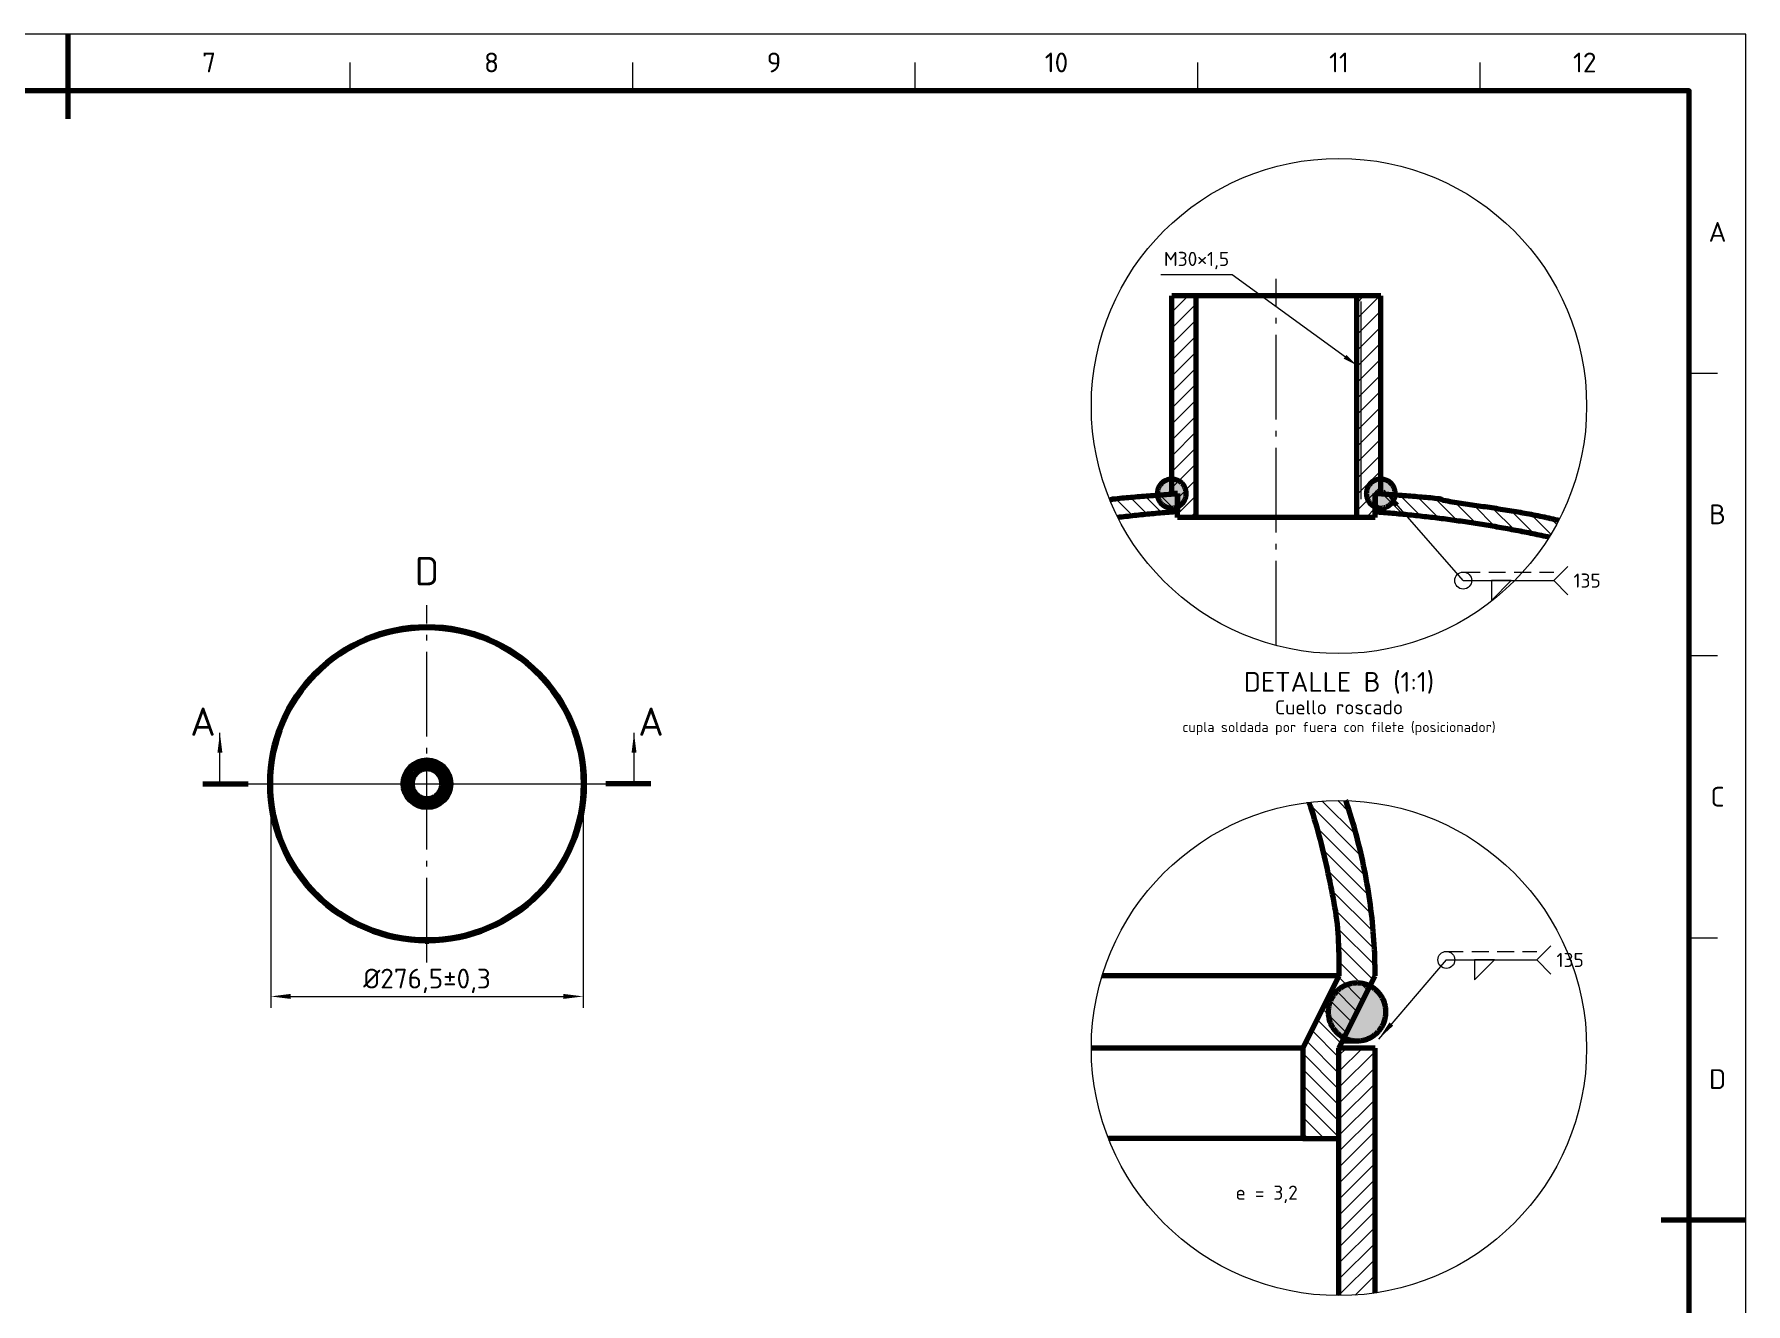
# Model space of a CAD drawing. Header units: millimetres. Extents: x 0 to 1554, y 0 to 420.
# Drawn here: x 291.1 to 594, y 195.2 to 420 of the extents above; entities that cross this region are included whole.
import ezdxf
from ezdxf.enums import TextEntityAlignment as Align

# ---------------------------------------------------------------- set-up
doc = ezdxf.new("R2010")
doc.units = ezdxf.units.MM
doc.linetypes.add('IRAM-F-TRAZO-PUNTO', pattern=[20, 15, -2, 1, -2])
doc.linetypes.add('ISO02-TRAZOS', pattern=[4.5, 3, -1.5])
for name, color, linetype, lineweight in [('01-VISIBLE', 7, 'CONTINUOUS', 70), ('03-EJE', 1, 'IRAM-F-TRAZO-PUNTO', 18), ('04-COTA', 3, 'CONTINUOUS', 18), ('05-RAYADO', 8, 'CONTINUOUS', 18), ('06-TEXTO', 7, 'CONTINUOUS', 25), ('07-RECUADRO', 7, 'CONTINUOUS', 70), ('08-FINA', 5, 'CONTINUOUS', 18), ('12-SOLDADURA', 6, 'CONTINUOUS', 18)]:
    doc.layers.add(name, color=color, linetype=linetype, lineweight=lineweight)
doc.styles.add('ISO3098', font='isocpeur.ttf')
doc.dimstyles.new('FLAMA-IRAM', dxfattribs={"dimtxt": 3.5, "dimasz": 3.5, "dimexe": 2, "dimexo": 1.5, "dimgap": 1, "dimtad": 1, "dimdec": 1, "dimtxsty": 'ISO3098', "dimblk": 'IRAM_FLECHA', "dimblk1": 'IRAM_FLECHA', "dimblk2": 'IRAM_FLECHA', "dimcen": 2.5, "dimclrd": 256, "dimclre": 256, "dimclrt": 256, "dimazin": 3, "dimtfac": 1, "dimtmove": 0, "dimatfit": 3, "dimlwd": 18, "dimlwe": 18})

# ---------------------------------------------------------------- blocks, each defined once
blk = doc.blocks.new('IRAM_FLECHA')
blk.add_solid([(0, 0), (-1, 0.125), (-1, -0.125)])

msp = doc.modelspace()

# ---------------------------------------------------------------- hatches: boundary and pattern name
at = {"layer": '05-RAYADO'}
h = msp.add_hatch(dxfattribs=at)
h.set_pattern_fill('ANSI31', scale=0.62992)
h.paths.add_polyline_path([(493.39, 334.462), (493.39, 338.667), (492.4, 338.667), (492.4, 373.667), (496.712, 373.667), (496.712, 334.462)])
h = msp.add_hatch(dxfattribs=at)
h.set_pattern_fill('ANSI31', scale=0.62992)
h.paths.add_polyline_path([(528.41, 338.667), (528.41, 334.462), (525.088, 334.462), (525.088, 373.667), (529.4, 373.667), (529.4, 338.667)])
h = msp.add_hatch(color=7, dxfattribs=at)
h.dxf.hatch_style = 1
h.paths.add_polyline_path([(489.848, 338.868), (489.872, 339.067), (489.911, 339.264), (489.965, 339.458), (490.035, 339.646), (490.119, 339.829), (490.217, 340.004), (490.329, 340.171), (490.453, 340.329), (490.59, 340.477), (490.737, 340.613), (490.895, 340.738), (491.062, 340.849), (491.238, 340.948), (491.42, 341.032), (491.609, 341.101), (491.802, 341.156), (492, 341.195), (492.199, 341.219), (492.4, 341.227), (492.601, 341.219), (492.8, 341.195), (492.998, 341.156), (493.191, 341.101), (493.38, 341.032), (493.562, 340.948), (493.738, 340.849), (493.905, 340.738), (494.063, 340.613), (494.21, 340.477), (494.347, 340.329), (494.471, 340.171), (494.583, 340.004), (494.681, 339.829), (494.765, 339.646), (494.835, 339.458), (494.889, 339.264), (494.928, 339.067), (494.952, 338.868), (494.96, 338.667), (494.952, 338.466), (494.928, 338.266), (494.889, 338.069), (494.835, 337.876), (494.765, 337.687), (494.681, 337.504), (494.583, 337.329), (494.471, 337.162), (494.347, 337.004), (494.21, 336.856), (494.063, 336.72), (493.905, 336.596), (493.738, 336.484), (493.562, 336.386), (493.38, 336.302), (493.191, 336.232), (492.998, 336.177), (492.8, 336.138), (492.601, 336.115), (492.4, 336.107), (492.199, 336.115), (492, 336.138), (491.802, 336.177), (491.609, 336.232), (491.42, 336.302), (491.238, 336.386), (491.062, 336.484), (490.895, 336.596), (490.737, 336.72), (490.59, 336.856), (490.453, 337.004), (490.329, 337.162), (490.217, 337.329), (490.119, 337.504), (490.035, 337.687), (489.965, 337.876), (489.911, 338.069), (489.872, 338.266), (489.848, 338.466), (489.84, 338.667)])
h = msp.add_hatch(color=7, dxfattribs=at)
h.dxf.hatch_style = 1
h.paths.add_polyline_path([(531.952, 338.466), (531.928, 338.266), (531.889, 338.069), (531.835, 337.876), (531.765, 337.687), (531.681, 337.504), (531.583, 337.329), (531.471, 337.162), (531.347, 337.004), (531.21, 336.856), (531.063, 336.72), (530.905, 336.596), (530.738, 336.484), (530.562, 336.386), (530.38, 336.302), (530.191, 336.232), (529.998, 336.177), (529.8, 336.138), (529.601, 336.115), (529.4, 336.107), (529.199, 336.115), (529, 336.138), (528.802, 336.177), (528.609, 336.232), (528.42, 336.302), (528.238, 336.386), (528.062, 336.484), (527.895, 336.596), (527.737, 336.72), (527.59, 336.856), (527.453, 337.004), (527.329, 337.162), (527.217, 337.329), (527.119, 337.504), (527.035, 337.687), (526.965, 337.876), (526.911, 338.069), (526.872, 338.266), (526.848, 338.466), (526.84, 338.667), (526.848, 338.868), (526.872, 339.067), (526.911, 339.264), (526.965, 339.458), (527.035, 339.646), (527.119, 339.829), (527.217, 340.004), (527.329, 340.171), (527.453, 340.329), (527.59, 340.477), (527.737, 340.613), (527.895, 340.738), (528.062, 340.849), (528.238, 340.948), (528.42, 341.032), (528.609, 341.101), (528.802, 341.156), (529, 341.195), (529.199, 341.219), (529.4, 341.227), (529.601, 341.219), (529.8, 341.195), (529.998, 341.156), (530.191, 341.101), (530.38, 341.032), (530.562, 340.948), (530.738, 340.849), (530.905, 340.738), (531.063, 340.613), (531.21, 340.477), (531.347, 340.329), (531.471, 340.171), (531.583, 340.004), (531.681, 339.829), (531.765, 339.646), (531.835, 339.458), (531.889, 339.264), (531.928, 339.067), (531.952, 338.868), (531.96, 338.667)])
h = msp.add_hatch(dxfattribs=at)
h.set_pattern_fill('ANSI31', scale=0.62992, angle=90)
h.paths.add_polyline_path([(481.648, 337.625), (482.03, 337.714), (482.42, 337.768), (482.811, 337.813), (483.202, 337.853), (483.594, 337.891), (483.986, 337.927), (484.378, 337.962), (484.77, 337.996), (485.162, 338.029), (485.554, 338.062), (485.946, 338.094), (486.338, 338.126), (486.73, 338.157), (487.123, 338.188), (487.515, 338.219), (487.907, 338.25), (488.299, 338.281), (488.692, 338.311), (489.084, 338.341), (489.476, 338.371), (489.869, 338.401), (490.261, 338.431), (490.653, 338.461), (491.046, 338.49), (491.438, 338.52), (491.83, 338.549), (492.223, 338.579), (492.615, 338.608), (493.008, 338.637), (493.4, 338.667), (493.4, 335.462), (493.02, 335.434), (492.64, 335.404), (492.26, 335.374), (491.88, 335.344), (491.501, 335.312), (491.121, 335.28), (490.741, 335.248), (490.361, 335.215), (489.982, 335.181), (489.602, 335.147), (489.223, 335.111), (488.843, 335.076), (488.464, 335.039), (488.085, 335.003), (487.706, 334.965), (487.326, 334.927), (486.947, 334.888), (486.568, 334.848), (486.189, 334.808), (485.81, 334.768), (485.432, 334.726), (485.053, 334.684), (484.674, 334.642), (484.296, 334.598), (483.917, 334.554), (483.539, 334.51), (483.16, 334.465), (482.863, 334.429), (482.847, 334.459), (482.375, 335.426), (481.927, 336.404), (481.503, 337.392), (481.446, 337.537)])
h = msp.add_hatch(dxfattribs=at)
h.set_pattern_fill('ANSI31', scale=0.62992, angle=90)
h.paths.add_polyline_path([(558.926, 331.056), (558.554, 331.136), (558.181, 331.217), (557.808, 331.296), (557.436, 331.375), (557.063, 331.453), (556.689, 331.53), (556.316, 331.607), (555.943, 331.683), (555.569, 331.759), (555.195, 331.833), (554.822, 331.907), (554.448, 331.981), (554.074, 332.053), (553.699, 332.125), (553.325, 332.197), (552.951, 332.267), (552.576, 332.337), (552.201, 332.407), (551.826, 332.475), (551.451, 332.543), (551.076, 332.611), (550.701, 332.677), (550.326, 332.743), (549.95, 332.809), (549.575, 332.873), (549.199, 332.937), (548.823, 333.001), (548.448, 333.063), (548.072, 333.125), (547.695, 333.187), (547.319, 333.248), (546.943, 333.308), (546.566, 333.367), (546.19, 333.426), (545.813, 333.484), (545.437, 333.541), (545.06, 333.598), (544.683, 333.654), (544.306, 333.71), (543.929, 333.765), (543.551, 333.819), (543.174, 333.872), (542.797, 333.925), (542.419, 333.977), (542.042, 334.029), (541.664, 334.08), (541.286, 334.13), (540.909, 334.18), (540.531, 334.229), (540.153, 334.277), (539.775, 334.325), (539.396, 334.372), (539.018, 334.419), (538.64, 334.465), (538.261, 334.51), (537.883, 334.554), (537.504, 334.598), (537.126, 334.642), (536.747, 334.684), (536.368, 334.726), (535.99, 334.768), (535.611, 334.808), (535.232, 334.848), (534.853, 334.888), (534.474, 334.927), (534.094, 334.965), (533.715, 335.003), (533.336, 335.039), (532.957, 335.076), (532.577, 335.111), (532.198, 335.147), (531.818, 335.181), (531.439, 335.215), (531.059, 335.248), (530.679, 335.28), (530.299, 335.312), (529.92, 335.344), (529.54, 335.374), (529.16, 335.404), (528.78, 335.434), (528.4, 335.462), (528.4, 338.667), (528.792, 338.637), (529.185, 338.608), (529.577, 338.579), (529.97, 338.549), (530.362, 338.52), (530.754, 338.49), (531.147, 338.461), (531.539, 338.431), (531.931, 338.401), (532.324, 338.371), (532.716, 338.341), (533.108, 338.311), (533.501, 338.281), (533.893, 338.25), (534.285, 338.219), (534.677, 338.188), (535.07, 338.157), (535.462, 338.126), (535.854, 338.094), (536.246, 338.062), (536.638, 338.029), (537.03, 337.996), (537.422, 337.962), (537.814, 337.927), (538.206, 337.891), (538.598, 337.853), (538.989, 337.813), (539.38, 337.768), (539.77, 337.714), (540.152, 337.625), (540.512, 337.468), (540.895, 337.377), (541.281, 337.303), (541.669, 337.235), (542.057, 337.171), (542.446, 337.109), (542.835, 337.049), (543.223, 336.989), (543.613, 336.93), (544.002, 336.872), (544.391, 336.814), (544.78, 336.756), (545.169, 336.698), (545.559, 336.641), (545.948, 336.584), (546.337, 336.526), (546.726, 336.469), (547.116, 336.411), (547.505, 336.353), (547.894, 336.295), (548.283, 336.237), (548.672, 336.179), (549.061, 336.12), (549.45, 336.06), (549.839, 336.001), (550.228, 335.94), (550.617, 335.88), (551.005, 335.818), (551.394, 335.756), (551.783, 335.694), (552.171, 335.63), (552.559, 335.566), (552.947, 335.5), (553.335, 335.434), (553.722, 335.366), (554.11, 335.298), (554.497, 335.228), (554.884, 335.157), (555.271, 335.085), (555.658, 335.012), (556.044, 334.938), (556.43, 334.862), (556.816, 334.785), (557.202, 334.707), (557.587, 334.628), (557.972, 334.547), (558.357, 334.465), (558.742, 334.382), (559.126, 334.298), (559.51, 334.213), (559.894, 334.126), (560.278, 334.039), (560.661, 333.95), (560.864, 333.902), (560.658, 333.504), (560.139, 332.561), (559.597, 331.632), (559.204, 330.995)])
h = msp.add_hatch(dxfattribs=at)
h.set_pattern_fill('ANSI31', scale=0.62992, angle=90)
h.paths.add_polyline_path([(522, 224.5), (515.6, 224.5), (515.6, 240.5), (522, 253.3), (521.999, 254.062), (521.995, 254.824), (521.988, 255.586), (521.977, 256.349), (521.962, 257.111), (521.942, 257.872), (521.916, 258.634), (521.883, 259.396), (521.842, 260.157), (521.792, 260.917), (521.731, 261.677), (521.657, 262.435), (521.571, 263.193), (521.471, 263.948), (521.357, 264.702), (521.232, 265.454), (521.098, 266.204), (520.957, 266.953), (520.813, 267.701), (520.666, 268.449), (520.517, 269.197), (520.365, 269.944), (520.209, 270.69), (520.051, 271.435), (519.89, 272.18), (519.725, 272.924), (519.557, 273.668), (519.384, 274.41), (519.208, 275.152), (519.028, 275.892), (518.844, 276.632), (518.655, 277.37), (518.46, 278.107), (518.261, 278.843), (518.056, 279.577), (517.845, 280.309), (517.628, 281.04), (517.404, 281.768), (517.173, 282.494), (516.935, 283.219), (516.69, 283.94), (516.667, 284.007), (517.704, 284.122), (518.775, 284.215), (519.849, 284.281), (520.924, 284.32), (522, 284.333), (523.076, 284.32), (523.234, 284.314), (523.267, 284.217), (523.514, 283.47), (523.756, 282.721), (523.992, 281.97), (524.221, 281.218), (524.446, 280.463), (524.664, 279.707), (524.876, 278.95), (525.083, 278.19), (525.283, 277.429), (525.478, 276.667), (525.667, 275.903), (525.849, 275.137), (526.026, 274.37), (526.197, 273.602), (526.361, 272.833), (526.519, 272.062), (526.671, 271.29), (526.817, 270.516), (526.957, 269.742), (527.091, 268.966), (527.218, 268.19), (527.339, 267.412), (527.453, 266.633), (527.561, 265.854), (527.663, 265.074), (527.758, 264.292), (527.846, 263.51), (527.928, 262.728), (528.004, 261.944), (528.073, 261.16), (528.135, 260.376), (528.191, 259.591), (528.24, 258.806), (528.282, 258.02), (528.318, 257.234), (528.348, 256.447), (528.371, 255.661), (528.387, 254.874), (528.397, 254.087), (528.4, 253.3), (522, 240.5)])
h = msp.add_hatch(color=7, dxfattribs=at)
h.dxf.hatch_style = 1
h.paths.add_polyline_path([(530.304, 246.498), (530.257, 246.099), (530.179, 245.705), (530.069, 245.318), (529.93, 244.941), (529.762, 244.576), (529.566, 244.225), (529.342, 243.891), (529.093, 243.575), (528.82, 243.28), (528.525, 243.007), (528.209, 242.758), (527.875, 242.534), (527.524, 242.338), (527.159, 242.17), (526.782, 242.031), (526.395, 241.921), (526.001, 241.843), (525.602, 241.796), (525.2, 241.78), (524.798, 241.796), (524.399, 241.843), (524.005, 241.921), (523.618, 242.031), (523.241, 242.17), (522.876, 242.338), (522.525, 242.534), (522.191, 242.758), (521.875, 243.007), (521.58, 243.28), (521.307, 243.575), (521.058, 243.891), (520.834, 244.225), (520.638, 244.576), (520.47, 244.941), (520.331, 245.318), (520.221, 245.705), (520.143, 246.099), (520.096, 246.498), (520.08, 246.9), (520.096, 247.302), (520.143, 247.701), (520.221, 248.095), (520.331, 248.482), (520.47, 248.859), (520.638, 249.224), (520.834, 249.575), (521.058, 249.909), (521.307, 250.225), (521.58, 250.52), (521.875, 250.793), (522.191, 251.042), (522.525, 251.266), (522.876, 251.462), (523.241, 251.63), (523.618, 251.769), (524.005, 251.879), (524.399, 251.957), (524.798, 252.004), (525.2, 252.02), (525.602, 252.004), (526.001, 251.957), (526.395, 251.879), (526.782, 251.769), (527.159, 251.63), (527.524, 251.462), (527.875, 251.266), (528.209, 251.042), (528.525, 250.793), (528.82, 250.52), (529.093, 250.225), (529.342, 249.909), (529.566, 249.575), (529.762, 249.224), (529.93, 248.859), (530.069, 248.482), (530.179, 248.095), (530.257, 247.701), (530.304, 247.302), (530.32, 246.9)])
h = msp.add_hatch(dxfattribs=at)
h.set_pattern_fill('ANSI31', scale=0.62992)
h.paths.add_polyline_path([(528.4, 240.5), (528.4, 197.137), (527.366, 196.996), (526.296, 196.878), (525.225, 196.785), (524.151, 196.719), (523.076, 196.68), (522, 196.667), (522, 240.5)])
at = {"layer": '08-FINA'}
h = msp.add_hatch(color=7, dxfattribs=at)
h.dxf.hatch_style = 1
h.paths.add_polyline_path([(525.088, 361.417), (523.301, 363.211), (522.831, 362.564)])
h = msp.add_hatch(color=7, dxfattribs=at)
h.dxf.hatch_style = 1
h.paths.add_polyline_path([(530, 339.267), (531.976, 336.345), (532.634, 336.921)])
h = msp.add_hatch(color=7, dxfattribs=at)
h.dxf.hatch_style = 1
h.paths.add_polyline_path([(323.925, 296.293), (323.488, 292.793), (324.363, 292.793)])
h = msp.add_hatch(color=7, dxfattribs=at)
h.dxf.hatch_style = 1
h.paths.add_polyline_path([(397.225, 296.293), (396.787, 292.793), (397.662, 292.793)])
h = msp.add_hatch(color=7, dxfattribs=at)
h.dxf.hatch_style = 1
h.paths.add_polyline_path([(529, 242.1), (531.61, 244.473), (530.946, 245.042)])

# ---------------------------------------------------------------- linework, layer by layer
at = {"layer": '01-VISIBLE'}
for p, q in [((360.275, 259.451), (360.275, 259.453)), ((360.275, 259.451), (360.875, 259.451)), ((360.875, 259.451), (360.875, 259.453))]:
    msp.add_line(p, q, dxfattribs=at)
for points in [[(496.712, 373.667), (492.4, 373.667)], [(492.4, 338.667), (492.4, 373.667)], [(496.712, 334.462), (496.712, 373.667)], [(525.088, 373.667), (524.786, 373.667), (524.484, 373.667), (524.182, 373.667), (523.881, 373.667), (523.579, 373.667), (523.277, 373.667), (522.975, 373.667), (522.673, 373.667), (522.371, 373.667), (522.069, 373.667), (521.767, 373.667), (521.466, 373.667), (521.164, 373.667), (520.862, 373.667), (520.56, 373.667), (520.258, 373.667), (519.956, 373.667), (519.654, 373.667), (519.352, 373.667), (519.051, 373.667), (518.749, 373.667), (518.447, 373.667), (518.145, 373.667), (517.843, 373.667), (517.541, 373.667), (517.239, 373.667), (516.937, 373.667), (516.636, 373.667), (516.334, 373.667), (516.032, 373.667), (515.73, 373.667), (515.428, 373.667), (515.126, 373.667), (514.824, 373.667), (514.522, 373.667), (514.221, 373.667), (513.919, 373.667), (513.617, 373.667), (513.315, 373.667), (513.013, 373.667), (512.711, 373.667), (512.409, 373.667), (512.107, 373.667), (511.806, 373.667), (511.504, 373.667), (511.202, 373.667), (510.9, 373.667), (510.598, 373.667), (510.296, 373.667), (509.994, 373.667), (509.693, 373.667), (509.391, 373.667), (509.089, 373.667), (508.787, 373.667), (508.485, 373.667), (508.183, 373.667), (507.881, 373.667), (507.579, 373.667), (507.278, 373.667), (506.976, 373.667), (506.674, 373.667), (506.372, 373.667), (506.07, 373.667), (505.768, 373.667), (505.466, 373.667), (505.164, 373.667), (504.863, 373.667), (504.561, 373.667), (504.259, 373.667), (503.957, 373.667), (503.655, 373.667), (503.353, 373.667), (503.051, 373.667), (502.749, 373.667), (502.448, 373.667), (502.146, 373.667), (501.844, 373.667), (501.542, 373.667), (501.24, 373.667), (500.938, 373.667), (500.636, 373.667), (500.334, 373.667), (500.033, 373.667), (499.731, 373.667), (499.429, 373.667), (499.127, 373.667), (498.825, 373.667), (498.523, 373.667), (498.221, 373.667), (497.919, 373.667), (497.618, 373.667), (497.316, 373.667), (497.014, 373.667), (496.712, 373.667)], [(529.4, 373.667), (525.088, 373.667)], [(525.088, 373.667), (525.088, 334.462)], [(529.4, 338.667), (529.4, 373.667)], [(492.4, 341.227), (492.299, 341.225), (492.199, 341.219), (492.099, 341.209), (492, 341.195), (491.901, 341.177), (491.802, 341.156), (491.705, 341.131), (491.609, 341.101), (491.514, 341.068), (491.42, 341.032), (491.328, 340.992), (491.238, 340.948), (491.149, 340.9), (491.062, 340.849), (490.978, 340.795), (490.895, 340.738), (490.815, 340.677), (490.737, 340.613), (490.662, 340.547), (490.59, 340.477), (490.52, 340.404), (490.453, 340.329), (490.39, 340.252), (490.329, 340.171), (490.271, 340.089), (490.217, 340.004), (490.166, 339.918), (490.119, 339.829), (490.075, 339.738), (490.035, 339.646), (489.998, 339.553), (489.965, 339.458), (489.936, 339.362), (489.911, 339.264), (489.889, 339.166), (489.872, 339.067), (489.858, 338.968), (489.848, 338.868), (489.842, 338.767), (489.84, 338.667)], [(492.4, 336.107), (492.501, 336.109), (492.601, 336.115), (492.701, 336.124), (492.8, 336.138), (492.899, 336.156), (492.998, 336.177), (493.095, 336.203), (493.191, 336.232), (493.286, 336.265), (493.38, 336.302), (493.472, 336.342), (493.562, 336.386), (493.651, 336.433), (493.738, 336.484), (493.822, 336.538), (493.905, 336.596), (493.985, 336.656), (494.063, 336.72), (494.138, 336.787), (494.21, 336.856), (494.28, 336.929), (494.347, 337.004), (494.41, 337.082), (494.471, 337.162), (494.529, 337.244), (494.583, 337.329), (494.634, 337.416), (494.681, 337.504), (494.725, 337.595), (494.765, 337.687), (494.802, 337.781), (494.835, 337.876), (494.864, 337.972), (494.889, 338.069), (494.911, 338.167), (494.928, 338.266), (494.942, 338.366), (494.952, 338.466), (494.958, 338.566), (494.96, 338.667), (494.958, 338.767), (494.952, 338.868), (494.942, 338.968), (494.928, 339.067), (494.911, 339.166), (494.889, 339.264), (494.864, 339.362), (494.835, 339.458), (494.802, 339.553), (494.765, 339.646), (494.725, 339.738), (494.681, 339.829), (494.634, 339.918), (494.583, 340.004), (494.529, 340.089), (494.471, 340.171), (494.41, 340.252), (494.347, 340.329), (494.28, 340.404), (494.21, 340.477), (494.138, 340.547), (494.063, 340.613), (493.985, 340.677), (493.905, 340.738), (493.822, 340.795), (493.738, 340.849), (493.651, 340.9), (493.562, 340.948), (493.472, 340.992), (493.38, 341.032), (493.286, 341.068), (493.191, 341.101), (493.095, 341.131), (492.998, 341.156), (492.899, 341.177), (492.8, 341.195), (492.701, 341.209), (492.601, 341.219), (492.501, 341.225), (492.4, 341.227)], [(529.4, 341.227), (529.299, 341.225), (529.199, 341.219), (529.099, 341.209), (529, 341.195), (528.901, 341.177), (528.802, 341.156), (528.705, 341.131), (528.609, 341.101), (528.514, 341.068), (528.42, 341.032), (528.328, 340.992), (528.238, 340.948), (528.149, 340.9), (528.062, 340.849), (527.978, 340.795), (527.895, 340.738), (527.815, 340.677), (527.737, 340.613), (527.662, 340.547), (527.59, 340.477), (527.52, 340.404), (527.453, 340.329), (527.39, 340.252), (527.329, 340.171), (527.271, 340.089), (527.217, 340.004), (527.166, 339.918), (527.119, 339.829), (527.075, 339.738), (527.035, 339.646), (526.998, 339.553), (526.965, 339.458), (526.936, 339.362), (526.911, 339.264), (526.889, 339.166), (526.872, 339.067), (526.858, 338.968), (526.848, 338.868), (526.842, 338.767), (526.84, 338.667), (526.842, 338.566), (526.848, 338.466), (526.858, 338.366), (526.872, 338.266), (526.889, 338.167), (526.911, 338.069), (526.936, 337.972), (526.965, 337.876), (526.998, 337.781), (527.035, 337.687), (527.075, 337.595), (527.119, 337.504), (527.166, 337.416), (527.217, 337.329), (527.271, 337.244), (527.329, 337.162), (527.39, 337.082), (527.453, 337.004), (527.52, 336.929), (527.59, 336.856), (527.662, 336.787), (527.737, 336.72), (527.815, 336.656), (527.895, 336.596), (527.978, 336.538), (528.062, 336.484), (528.149, 336.433), (528.238, 336.386), (528.328, 336.342), (528.42, 336.302), (528.514, 336.265), (528.609, 336.232), (528.705, 336.203), (528.802, 336.177), (528.901, 336.156), (529, 336.138), (529.099, 336.124), (529.199, 336.115), (529.299, 336.109), (529.4, 336.107)], [(531.96, 338.667), (531.958, 338.767), (531.952, 338.868), (531.942, 338.968), (531.928, 339.067), (531.911, 339.166), (531.889, 339.264), (531.864, 339.362), (531.835, 339.458), (531.802, 339.553), (531.765, 339.646), (531.725, 339.738), (531.681, 339.829), (531.634, 339.918), (531.583, 340.004), (531.529, 340.089), (531.471, 340.171), (531.41, 340.252), (531.347, 340.329), (531.28, 340.404), (531.21, 340.477), (531.138, 340.547), (531.063, 340.613), (530.985, 340.677), (530.905, 340.738), (530.822, 340.795), (530.738, 340.849), (530.651, 340.9), (530.562, 340.948), (530.472, 340.992), (530.38, 341.032), (530.286, 341.068), (530.191, 341.101), (530.095, 341.131), (529.998, 341.156), (529.899, 341.177), (529.8, 341.195), (529.701, 341.209), (529.601, 341.219), (529.501, 341.225), (529.4, 341.227)], [(481.446, 337.537), (481.648, 337.625), (482.03, 337.714), (482.42, 337.768), (482.811, 337.813), (483.202, 337.853), (483.594, 337.891), (483.986, 337.927), (484.378, 337.962), (484.77, 337.996), (485.162, 338.029), (485.554, 338.062), (485.946, 338.094), (486.338, 338.126), (486.73, 338.157), (487.123, 338.188), (487.515, 338.219), (487.907, 338.25), (488.299, 338.281), (488.692, 338.311), (489.084, 338.341), (489.476, 338.371), (489.869, 338.401), (490.261, 338.431), (490.653, 338.461), (491.046, 338.49), (491.438, 338.52), (491.83, 338.549), (492.223, 338.579), (492.615, 338.608), (493.008, 338.637), (493.4, 338.667)], [(489.84, 338.667), (489.842, 338.566), (489.848, 338.466), (489.858, 338.366), (489.872, 338.266), (489.889, 338.167), (489.911, 338.069), (489.936, 337.972), (489.965, 337.876), (489.998, 337.781), (490.035, 337.687), (490.075, 337.595), (490.119, 337.504), (490.166, 337.416), (490.217, 337.329), (490.271, 337.244), (490.329, 337.162), (490.39, 337.082), (490.453, 337.004), (490.52, 336.929), (490.59, 336.856), (490.662, 336.787), (490.737, 336.72), (490.815, 336.656), (490.895, 336.596), (490.978, 336.538), (491.062, 336.484), (491.149, 336.433), (491.238, 336.386), (491.328, 336.342), (491.42, 336.302), (491.514, 336.265), (491.609, 336.232), (491.705, 336.203), (491.802, 336.177), (491.901, 336.156), (492, 336.138), (492.099, 336.124), (492.199, 336.115), (492.299, 336.109), (492.4, 336.107)], [(493.39, 338.667), (492.4, 338.667)], [(493.39, 334.462), (493.39, 338.667)], [(493.4, 338.667), (493.4, 335.462)], [(560.864, 333.902), (560.661, 333.95), (560.278, 334.039), (559.894, 334.126), (559.51, 334.213), (559.126, 334.298), (558.742, 334.382), (558.357, 334.465), (557.972, 334.547), (557.587, 334.628), (557.202, 334.707), (556.816, 334.785), (556.43, 334.862), (556.044, 334.938), (555.658, 335.012), (555.271, 335.085), (554.884, 335.157), (554.497, 335.228), (554.11, 335.298), (553.722, 335.366), (553.335, 335.434), (552.947, 335.5), (552.559, 335.566), (552.171, 335.63), (551.783, 335.694), (551.394, 335.756), (551.005, 335.818), (550.617, 335.88), (550.228, 335.94), (549.839, 336.001), (549.45, 336.06), (549.061, 336.12), (548.672, 336.179), (548.283, 336.237), (547.894, 336.295), (547.505, 336.353), (547.116, 336.411), (546.726, 336.469), (546.337, 336.526), (545.948, 336.584), (545.559, 336.641), (545.169, 336.698), (544.78, 336.756), (544.391, 336.814), (544.002, 336.872), (543.613, 336.93), (543.223, 336.989), (542.835, 337.049), (542.446, 337.109), (542.057, 337.171), (541.669, 337.235), (541.281, 337.303), (540.895, 337.377), (540.512, 337.468), (540.152, 337.625), (539.77, 337.714), (539.38, 337.768), (538.989, 337.813), (538.598, 337.853), (538.206, 337.891), (537.814, 337.927), (537.422, 337.962), (537.03, 337.996), (536.638, 338.029), (536.246, 338.062), (535.854, 338.094), (535.462, 338.126), (535.07, 338.157), (534.677, 338.188), (534.285, 338.219), (533.893, 338.25), (533.501, 338.281), (533.108, 338.311), (532.716, 338.341), (532.324, 338.371), (531.931, 338.401), (531.539, 338.431), (531.147, 338.461), (530.754, 338.49), (530.362, 338.52), (529.97, 338.549), (529.577, 338.579), (529.185, 338.608), (528.792, 338.637), (528.4, 338.667)], [(528.4, 338.667), (528.4, 335.462)], [(528.41, 334.462), (528.41, 338.667)], [(529.4, 338.667), (528.41, 338.667)], [(529.4, 336.107), (529.501, 336.109), (529.601, 336.115), (529.701, 336.124), (529.8, 336.138), (529.899, 336.156), (529.998, 336.177), (530.095, 336.203), (530.191, 336.232), (530.286, 336.265), (530.38, 336.302), (530.472, 336.342), (530.562, 336.386), (530.651, 336.433), (530.738, 336.484), (530.822, 336.538), (530.905, 336.596), (530.985, 336.656), (531.063, 336.72), (531.138, 336.787), (531.21, 336.856), (531.28, 336.929), (531.347, 337.004), (531.41, 337.082), (531.471, 337.162), (531.529, 337.244), (531.583, 337.329), (531.634, 337.416), (531.681, 337.504), (531.725, 337.595), (531.765, 337.687), (531.802, 337.781), (531.835, 337.876), (531.864, 337.972), (531.889, 338.069), (531.911, 338.167), (531.928, 338.266), (531.942, 338.366), (531.952, 338.466), (531.958, 338.566), (531.96, 338.667)], [(493.4, 335.462), (493.02, 335.434), (492.64, 335.404), (492.26, 335.374), (491.88, 335.344), (491.501, 335.312), (491.121, 335.28), (490.741, 335.248), (490.361, 335.215), (489.982, 335.181), (489.602, 335.147), (489.223, 335.111), (488.843, 335.076), (488.464, 335.039), (488.085, 335.003), (487.706, 334.965), (487.326, 334.927), (486.947, 334.888), (486.568, 334.848), (486.189, 334.808), (485.81, 334.768), (485.432, 334.726), (485.053, 334.684), (484.674, 334.642), (484.296, 334.598), (483.917, 334.554), (483.539, 334.51), (483.16, 334.465), (482.863, 334.429)], [(496.712, 334.462), (493.39, 334.462)], [(525.088, 334.462), (524.786, 334.462), (524.484, 334.462), (524.182, 334.462), (523.881, 334.462), (523.579, 334.462), (523.277, 334.462), (522.975, 334.462), (522.673, 334.462), (522.371, 334.462), (522.069, 334.462), (521.767, 334.462), (521.466, 334.462), (521.164, 334.462), (520.862, 334.462), (520.56, 334.462), (520.258, 334.462), (519.956, 334.462), (519.654, 334.462), (519.352, 334.462), (519.051, 334.462), (518.749, 334.462), (518.447, 334.462), (518.145, 334.462), (517.843, 334.462), (517.541, 334.462), (517.239, 334.462), (516.937, 334.462), (516.636, 334.462), (516.334, 334.462), (516.032, 334.462), (515.73, 334.462), (515.428, 334.462), (515.126, 334.462), (514.824, 334.462), (514.522, 334.462), (514.221, 334.462), (513.919, 334.462), (513.617, 334.462), (513.315, 334.462), (513.013, 334.462), (512.711, 334.462), (512.409, 334.462), (512.107, 334.462), (511.806, 334.462), (511.504, 334.462), (511.202, 334.462), (510.9, 334.462), (510.598, 334.462), (510.296, 334.462), (509.994, 334.462), (509.693, 334.462), (509.391, 334.462), (509.089, 334.462), (508.787, 334.462), (508.485, 334.462), (508.183, 334.462), (507.881, 334.462), (507.579, 334.462), (507.278, 334.462), (506.976, 334.462), (506.674, 334.462), (506.372, 334.462), (506.07, 334.462), (505.768, 334.462), (505.466, 334.462), (505.164, 334.462), (504.863, 334.462), (504.561, 334.462), (504.259, 334.462), (503.957, 334.462), (503.655, 334.462), (503.353, 334.462), (503.051, 334.462), (502.749, 334.462), (502.448, 334.462), (502.146, 334.462), (501.844, 334.462), (501.542, 334.462), (501.24, 334.462), (500.938, 334.462), (500.636, 334.462), (500.334, 334.462), (500.033, 334.462), (499.731, 334.462), (499.429, 334.462), (499.127, 334.462), (498.825, 334.462), (498.523, 334.462), (498.221, 334.462), (497.919, 334.462), (497.618, 334.462), (497.316, 334.462), (497.014, 334.462), (496.712, 334.462)], [(528.41, 334.462), (525.088, 334.462)], [(528.4, 335.462), (528.78, 335.434), (529.16, 335.404), (529.54, 335.374), (529.92, 335.344), (530.299, 335.312), (530.679, 335.28), (531.059, 335.248), (531.439, 335.215), (531.818, 335.181), (532.198, 335.147), (532.577, 335.111), (532.957, 335.076), (533.336, 335.039), (533.715, 335.003), (534.094, 334.965), (534.474, 334.927), (534.853, 334.888), (535.232, 334.848), (535.611, 334.808), (535.99, 334.768), (536.368, 334.726), (536.747, 334.684), (537.126, 334.642), (537.504, 334.598), (537.883, 334.554), (538.261, 334.51), (538.64, 334.465), (539.018, 334.419), (539.396, 334.372), (539.775, 334.325), (540.153, 334.277), (540.531, 334.229), (540.909, 334.18), (541.286, 334.13), (541.664, 334.08), (542.042, 334.029), (542.419, 333.977), (542.797, 333.925), (543.174, 333.872), (543.551, 333.819), (543.929, 333.765), (544.306, 333.71), (544.683, 333.654), (545.06, 333.598), (545.437, 333.541), (545.813, 333.484), (546.19, 333.426), (546.566, 333.367), (546.943, 333.308), (547.319, 333.248), (547.695, 333.187), (548.072, 333.125), (548.448, 333.063), (548.823, 333.001), (549.199, 332.937), (549.575, 332.873), (549.95, 332.809), (550.326, 332.743), (550.701, 332.677), (551.076, 332.611), (551.451, 332.543), (551.826, 332.475), (552.201, 332.407), (552.576, 332.337), (552.951, 332.267), (553.325, 332.197), (553.699, 332.125), (554.074, 332.053), (554.448, 331.981), (554.822, 331.907), (555.195, 331.833), (555.569, 331.759), (555.943, 331.683), (556.316, 331.607), (556.689, 331.53), (557.063, 331.453), (557.436, 331.375), (557.808, 331.296), (558.181, 331.217), (558.554, 331.136), (558.926, 331.056), (559.204, 330.995)], [(363.255, 287.293), (363.254, 287.374), (363.25, 287.454), (363.245, 287.534), (363.236, 287.613), (363.225, 287.693), (363.212, 287.772), (363.197, 287.851), (363.179, 287.929), (363.159, 288.006), (363.136, 288.083), (363.111, 288.16), (363.084, 288.235), (363.055, 288.31), (363.024, 288.384), (362.99, 288.456), (362.954, 288.528), (362.916, 288.599), (362.876, 288.668), (362.834, 288.736), (362.79, 288.803), (362.743, 288.869), (362.695, 288.933), (362.645, 288.996), (362.593, 289.057), (362.54, 289.116), (362.484, 289.174), (362.427, 289.231), (362.368, 289.285), (362.308, 289.338), (362.246, 289.389), (362.183, 289.438), (362.118, 289.485), (362.052, 289.53), (361.984, 289.573), (361.915, 289.615), (361.845, 289.654), (361.774, 289.691), (361.702, 289.725), (361.628, 289.758), (361.554, 289.788), (361.479, 289.817), (361.403, 289.842), (361.327, 289.866), (361.249, 289.887), (361.171, 289.906), (361.093, 289.923), (361.014, 289.937), (360.935, 289.949), (360.855, 289.959), (360.775, 289.966), (360.695, 289.971), (360.615, 289.973), (360.535, 289.973), (360.455, 289.971), (360.375, 289.966), (360.295, 289.959), (360.215, 289.949), (360.136, 289.937), (360.057, 289.923), (359.979, 289.906), (359.901, 289.887), (359.823, 289.866), (359.747, 289.842), (359.671, 289.817), (359.596, 289.788), (359.522, 289.758), (359.448, 289.725), (359.376, 289.691), (359.305, 289.654), (359.235, 289.615), (359.166, 289.573), (359.098, 289.53), (359.032, 289.485), (358.967, 289.438), (358.904, 289.389), (358.842, 289.338), (358.782, 289.285), (358.723, 289.231), (358.666, 289.174), (358.61, 289.116), (358.557, 289.057), (358.505, 288.996), (358.455, 288.933), (358.407, 288.869), (358.36, 288.803), (358.316, 288.736), (358.274, 288.668), (358.234, 288.599), (358.196, 288.528), (358.16, 288.456), (358.126, 288.384), (358.095, 288.31), (358.066, 288.235), (358.039, 288.16), (358.014, 288.083), (357.991, 288.006), (357.971, 287.929), (357.953, 287.851), (357.938, 287.772), (357.925, 287.693), (357.914, 287.613), (357.906, 287.534), (357.9, 287.454), (357.896, 287.374), (357.895, 287.293), (357.896, 287.213), (357.9, 287.133), (357.906, 287.053), (357.914, 286.973), (357.925, 286.894), (357.938, 286.815), (357.953, 286.736), (357.971, 286.658), (357.991, 286.58), (358.014, 286.503), (358.039, 286.427), (358.066, 286.352), (358.095, 286.277), (358.126, 286.203), (358.16, 286.13), (358.196, 286.059), (358.234, 285.988), (358.274, 285.919), (358.316, 285.85), (358.36, 285.783), (358.407, 285.718), (358.455, 285.654), (358.505, 285.591), (358.557, 285.53), (358.61, 285.47), (358.666, 285.412), (358.723, 285.356), (358.782, 285.302), (358.842, 285.249), (358.904, 285.198), (358.967, 285.149), (359.032, 285.102), (359.098, 285.056), (359.166, 285.013), (359.235, 284.972), (359.305, 284.933), (359.376, 284.896), (359.448, 284.861), (359.522, 284.829), (359.596, 284.798), (359.671, 284.77), (359.747, 284.744), (359.823, 284.721), (359.901, 284.699), (359.979, 284.68), (360.057, 284.664), (360.136, 284.649), (360.215, 284.637), (360.295, 284.628), (360.375, 284.621), (360.455, 284.616), (360.535, 284.613), (360.615, 284.613), (360.695, 284.616), (360.775, 284.621), (360.855, 284.628), (360.935, 284.637), (361.014, 284.649), (361.093, 284.664), (361.171, 284.68), (361.249, 284.699), (361.327, 284.721), (361.403, 284.744), (361.479, 284.77), (361.554, 284.798), (361.628, 284.829), (361.702, 284.861), (361.774, 284.896), (361.845, 284.933), (361.915, 284.972), (361.984, 285.013), (362.052, 285.056), (362.118, 285.102), (362.183, 285.149), (362.246, 285.198), (362.308, 285.249), (362.368, 285.302), (362.427, 285.356), (362.484, 285.412), (362.54, 285.47), (362.593, 285.53), (362.645, 285.591), (362.695, 285.654), (362.743, 285.718), (362.79, 285.783), (362.834, 285.85), (362.876, 285.919), (362.916, 285.988), (362.954, 286.059), (362.99, 286.13), (363.024, 286.203), (363.055, 286.277), (363.084, 286.352), (363.111, 286.427), (363.136, 286.503), (363.159, 286.58), (363.179, 286.658), (363.197, 286.736), (363.212, 286.815), (363.225, 286.894), (363.236, 286.973), (363.245, 287.053), (363.25, 287.133), (363.254, 287.213), (363.255, 287.293)], [(363.204, 287.293), (363.203, 287.374), (363.199, 287.454), (363.193, 287.534), (363.184, 287.613), (363.173, 287.693), (363.16, 287.772), (363.144, 287.85), (363.126, 287.928), (363.105, 288.006), (363.082, 288.083), (363.057, 288.159), (363.03, 288.234), (363, 288.309), (362.968, 288.382), (362.933, 288.455), (362.897, 288.526), (362.858, 288.596), (362.817, 288.665), (362.775, 288.733), (362.73, 288.799), (362.683, 288.864), (362.634, 288.928), (362.583, 288.99), (362.53, 289.05), (362.476, 289.109), (362.42, 289.166), (362.362, 289.222), (362.302, 289.275), (362.241, 289.327), (362.178, 289.377), (362.114, 289.425), (362.048, 289.471), (361.981, 289.515), (361.912, 289.556), (361.843, 289.596), (361.772, 289.634), (361.7, 289.669), (361.627, 289.702), (361.553, 289.733), (361.478, 289.762), (361.403, 289.788), (361.326, 289.813), (361.249, 289.834), (361.171, 289.854), (361.093, 289.871), (361.014, 289.885), (360.935, 289.897), (360.855, 289.907), (360.775, 289.914), (360.695, 289.919), (360.615, 289.922), (360.535, 289.922), (360.455, 289.919), (360.375, 289.914), (360.295, 289.907), (360.215, 289.897), (360.136, 289.885), (360.057, 289.871), (359.979, 289.854), (359.901, 289.834), (359.824, 289.813), (359.747, 289.788), (359.672, 289.762), (359.597, 289.733), (359.523, 289.702), (359.45, 289.669), (359.378, 289.634), (359.307, 289.596), (359.238, 289.556), (359.169, 289.515), (359.102, 289.471), (359.036, 289.425), (358.972, 289.377), (358.909, 289.327), (358.848, 289.275), (358.788, 289.222), (358.73, 289.166), (358.674, 289.109), (358.62, 289.05), (358.567, 288.99), (358.516, 288.928), (358.467, 288.864), (358.42, 288.799), (358.375, 288.733), (358.333, 288.665), (358.292, 288.596), (358.253, 288.526), (358.217, 288.455), (358.182, 288.382), (358.15, 288.309), (358.12, 288.234), (358.093, 288.159), (358.068, 288.083), (358.045, 288.006), (358.024, 287.928), (358.006, 287.85), (357.99, 287.772), (357.977, 287.693), (357.966, 287.613), (357.957, 287.534), (357.951, 287.454), (357.947, 287.374), (357.946, 287.293), (357.947, 287.213), (357.951, 287.133), (357.957, 287.053), (357.966, 286.973), (357.977, 286.894), (357.99, 286.815), (358.006, 286.736), (358.024, 286.658), (358.045, 286.581), (358.068, 286.504), (358.093, 286.428), (358.12, 286.353), (358.15, 286.278), (358.182, 286.205), (358.217, 286.132), (358.253, 286.061), (358.292, 285.991), (358.333, 285.922), (358.375, 285.854), (358.42, 285.787), (358.467, 285.722), (358.516, 285.659), (358.567, 285.597), (358.62, 285.536), (358.674, 285.478), (358.73, 285.42), (358.788, 285.365), (358.848, 285.311), (358.909, 285.26), (358.972, 285.21), (359.036, 285.162), (359.102, 285.116), (359.169, 285.072), (359.238, 285.03), (359.307, 284.991), (359.378, 284.953), (359.45, 284.918), (359.523, 284.884), (359.597, 284.853), (359.672, 284.825), (359.747, 284.798), (359.824, 284.774), (359.901, 284.752), (359.979, 284.733), (360.057, 284.716), (360.136, 284.701), (360.215, 284.689), (360.295, 284.68), (360.375, 284.672), (360.455, 284.667), (360.535, 284.665), (360.615, 284.665), (360.695, 284.667), (360.775, 284.672), (360.855, 284.68), (360.935, 284.689), (361.014, 284.701), (361.093, 284.716), (361.171, 284.733), (361.249, 284.752), (361.326, 284.774), (361.403, 284.798), (361.478, 284.825), (361.553, 284.853), (361.627, 284.884), (361.7, 284.918), (361.772, 284.953), (361.843, 284.991), (361.912, 285.03), (361.981, 285.072), (362.048, 285.116), (362.114, 285.162), (362.178, 285.21), (362.241, 285.26), (362.302, 285.311), (362.362, 285.365), (362.42, 285.42), (362.476, 285.478), (362.53, 285.536), (362.583, 285.597), (362.634, 285.659), (362.683, 285.722), (362.73, 285.787), (362.775, 285.854), (362.817, 285.922), (362.858, 285.991), (362.897, 286.061), (362.933, 286.132), (362.968, 286.205), (363, 286.278), (363.03, 286.353), (363.057, 286.428), (363.082, 286.504), (363.105, 286.581), (363.126, 286.658), (363.144, 286.736), (363.16, 286.815), (363.173, 286.894), (363.184, 286.973), (363.193, 287.053), (363.199, 287.133), (363.203, 287.213), (363.204, 287.293)], [(516.667, 284.007), (516.69, 283.94), (516.935, 283.219), (517.173, 282.494), (517.404, 281.768), (517.628, 281.04), (517.845, 280.309), (518.056, 279.577), (518.261, 278.843), (518.46, 278.107), (518.655, 277.37), (518.844, 276.632), (519.028, 275.892), (519.208, 275.152), (519.384, 274.41), (519.557, 273.668), (519.725, 272.924), (519.89, 272.18), (520.051, 271.435), (520.209, 270.69), (520.365, 269.944), (520.517, 269.197), (520.666, 268.449), (520.813, 267.701), (520.957, 266.953), (521.098, 266.204), (521.232, 265.454), (521.357, 264.702), (521.471, 263.948), (521.571, 263.193), (521.657, 262.435), (521.731, 261.677), (521.792, 260.917), (521.842, 260.157), (521.883, 259.396), (521.916, 258.634), (521.942, 257.872), (521.962, 257.111), (521.977, 256.349), (521.988, 255.586), (521.995, 254.824), (521.999, 254.062), (522, 253.3)], [(528.4, 253.3), (528.397, 254.087), (528.387, 254.874), (528.371, 255.661), (528.348, 256.447), (528.318, 257.234), (528.282, 258.02), (528.24, 258.806), (528.191, 259.591), (528.135, 260.376), (528.073, 261.16), (528.004, 261.944), (527.928, 262.728), (527.846, 263.51), (527.758, 264.292), (527.663, 265.074), (527.561, 265.854), (527.453, 266.633), (527.339, 267.412), (527.218, 268.19), (527.091, 268.966), (526.957, 269.742), (526.817, 270.516), (526.671, 271.29), (526.519, 272.062), (526.361, 272.833), (526.197, 273.602), (526.026, 274.37), (525.849, 275.137), (525.667, 275.903), (525.478, 276.667), (525.283, 277.429), (525.083, 278.19), (524.876, 278.95), (524.664, 279.707), (524.446, 280.463), (524.221, 281.218), (523.992, 281.97), (523.756, 282.721), (523.514, 283.47), (523.267, 284.217), (523.234, 284.314)], [(522, 253.3), (520.649, 253.3), (519.299, 253.3), (517.948, 253.3), (516.598, 253.3), (515.247, 253.3), (513.897, 253.3), (512.546, 253.3), (511.196, 253.3), (509.846, 253.3), (508.495, 253.3), (507.144, 253.3), (505.794, 253.3), (504.443, 253.3), (503.093, 253.3), (501.743, 253.3), (500.392, 253.3), (499.041, 253.3), (497.691, 253.3), (496.341, 253.3), (494.99, 253.3), (493.639, 253.3), (492.289, 253.3), (490.938, 253.3), (489.588, 253.3), (488.238, 253.3), (486.887, 253.3), (485.537, 253.3), (484.186, 253.3), (482.836, 253.3), (481.485, 253.3), (480.135, 253.3), (480.078, 253.3)], [(522, 253.3), (515.6, 240.5)], [(525.2, 252.02), (524.999, 252.016), (524.798, 252.004), (524.598, 251.985), (524.399, 251.957), (524.201, 251.922), (524.005, 251.879), (523.81, 251.828), (523.618, 251.769), (523.428, 251.704), (523.241, 251.63), (523.056, 251.55), (522.876, 251.462), (522.698, 251.367), (522.525, 251.266), (522.355, 251.157), (522.191, 251.042), (522.03, 250.921), (521.875, 250.793), (521.725, 250.66), (521.58, 250.52), (521.44, 250.375), (521.307, 250.225), (521.179, 250.07), (521.058, 249.909), (520.943, 249.745), (520.834, 249.575), (520.733, 249.402), (520.638, 249.224), (520.55, 249.044), (520.47, 248.859), (520.396, 248.672), (520.331, 248.482), (520.272, 248.29), (520.221, 248.095), (520.178, 247.899), (520.143, 247.701), (520.115, 247.502), (520.096, 247.302), (520.084, 247.101), (520.08, 246.9), (520.084, 246.699), (520.096, 246.498), (520.115, 246.298), (520.143, 246.099), (520.178, 245.901), (520.221, 245.705), (520.272, 245.51), (520.331, 245.318), (520.396, 245.128), (520.47, 244.941), (520.55, 244.756), (520.638, 244.576), (520.733, 244.398), (520.834, 244.225), (520.943, 244.055), (521.058, 243.891), (521.179, 243.73), (521.307, 243.575), (521.44, 243.425), (521.58, 243.28), (521.725, 243.14), (521.875, 243.007), (522.03, 242.879), (522.191, 242.758), (522.355, 242.643), (522.525, 242.534), (522.698, 242.433), (522.876, 242.338), (523.056, 242.25), (523.241, 242.17), (523.428, 242.096), (523.618, 242.031), (523.81, 241.972), (524.005, 241.921), (524.201, 241.878), (524.399, 241.843), (524.598, 241.815), (524.798, 241.796), (524.999, 241.784), (525.2, 241.78)], [(522, 240.5), (528.4, 253.3)], [(530.32, 246.9), (530.316, 247.101), (530.304, 247.302), (530.285, 247.502), (530.257, 247.701), (530.222, 247.899), (530.179, 248.095), (530.128, 248.29), (530.069, 248.482), (530.004, 248.672), (529.93, 248.859), (529.85, 249.044), (529.762, 249.224), (529.667, 249.402), (529.566, 249.575), (529.457, 249.745), (529.342, 249.909), (529.221, 250.07), (529.093, 250.225), (528.96, 250.375), (528.82, 250.52), (528.675, 250.66), (528.525, 250.793), (528.37, 250.921), (528.209, 251.042), (528.045, 251.157), (527.875, 251.266), (527.702, 251.367), (527.524, 251.462), (527.344, 251.55), (527.159, 251.63), (526.972, 251.704), (526.782, 251.769), (526.59, 251.828), (526.395, 251.879), (526.199, 251.922), (526.001, 251.957), (525.802, 251.985), (525.602, 252.004), (525.401, 252.016), (525.2, 252.02)], [(525.2, 241.78), (525.401, 241.784), (525.602, 241.796), (525.802, 241.815), (526.001, 241.843), (526.199, 241.878), (526.395, 241.921), (526.59, 241.972), (526.782, 242.031), (526.972, 242.096), (527.159, 242.17), (527.344, 242.25), (527.524, 242.338), (527.702, 242.433), (527.875, 242.534), (528.045, 242.643), (528.209, 242.758), (528.37, 242.879), (528.525, 243.007), (528.675, 243.14), (528.82, 243.28), (528.96, 243.425), (529.093, 243.575), (529.221, 243.73), (529.342, 243.891), (529.457, 244.055), (529.566, 244.225), (529.667, 244.398), (529.762, 244.576), (529.85, 244.756), (529.93, 244.941), (530.004, 245.128), (530.069, 245.318), (530.128, 245.51), (530.179, 245.705), (530.222, 245.901), (530.257, 246.099), (530.285, 246.298), (530.304, 246.498), (530.316, 246.699), (530.32, 246.9)], [(515.6, 240.5), (514.282, 240.5), (512.963, 240.5), (511.645, 240.5), (510.326, 240.5), (509.008, 240.5), (507.689, 240.5), (506.37, 240.5), (505.052, 240.5), (503.734, 240.5), (502.415, 240.5), (501.096, 240.5), (499.778, 240.5), (498.46, 240.5), (497.141, 240.5), (495.822, 240.5), (494.504, 240.5), (493.186, 240.5), (491.867, 240.5), (490.548, 240.5), (489.23, 240.5), (487.912, 240.5), (486.593, 240.5), (485.274, 240.5), (483.956, 240.5), (482.638, 240.5), (481.319, 240.5), (480, 240.5), (478.682, 240.5), (478.167, 240.5)], [(515.6, 240.5), (515.6, 224.5)], [(528.4, 240.5), (522, 240.5)], [(522, 196.667), (522, 240.5)], [(522, 224.5), (522, 240.5)], [(522.64, 241.78), (523.067, 241.78), (523.494, 241.78), (523.921, 241.78), (524.348, 241.78), (524.774, 241.78), (525.2, 241.78)], [(528.4, 197.137), (528.4, 240.5)], [(515.6, 224.5), (514.282, 224.5), (512.963, 224.5), (511.645, 224.5), (510.326, 224.5), (509.008, 224.5), (507.689, 224.5), (506.37, 224.5), (505.052, 224.5), (503.734, 224.5), (502.415, 224.5), (501.096, 224.5), (499.778, 224.5), (498.46, 224.5), (497.141, 224.5), (495.822, 224.5), (494.504, 224.5), (493.186, 224.5), (491.867, 224.5), (490.548, 224.5), (489.23, 224.5), (487.912, 224.5), (486.593, 224.5), (485.274, 224.5), (483.956, 224.5), (482.638, 224.5), (481.319, 224.5), (481.194, 224.5)], [(515.6, 224.5), (522, 224.5)]]:
    msp.add_lwpolyline(points, dxfattribs=at)
for radius in [27.842, 27.65, 4.212, 3.7, 2.838]:
    msp.add_circle((360.575, 287.293), radius, dxfattribs=at)
at = {"layer": '03-EJE'}
for p, q in [((360.575, 255.643), (360.575, 318.943)), ((320.925, 287.293), (400.225, 287.293)), ((328.925, 287.293), (392.225, 287.293))]:
    msp.add_line(p, q, dxfattribs=at)
msp.add_lwpolyline([(510.9, 311.765), (510.9, 376.667)], dxfattribs=at)
at = {"layer": '07-RECUADRO'}
for p, q in [((297, 420), (297, 405)), ((320.925, 287.293), (328.925, 287.293)), ((400.225, 287.293), (392.225, 287.293)), ((594, 210), (579, 210))]:
    msp.add_line(p, q, dxfattribs=at)
msp.add_lwpolyline([(25, 10), (584, 10), (584, 410), (25, 410)], close=True, dxfattribs=at)
at = {"layer": '08-FINA'}
for p, q in [((347, 410), (347, 415)), ((397, 410), (397, 415)), ((447, 410), (447, 415)), ((497, 410), (497, 415)), ((547, 410), (547, 415)), ((503.088, 377.417), (490.488, 377.417)), ((525.088, 361.417), (503.088, 377.417)), ((525.9, 337.667), (525.9, 372.667)), ((584, 360), (589, 360)), ((584, 310), (589, 310)), ((323.925, 287.293), (323.925, 296.293)), ((397.225, 287.293), (397.225, 296.293)), ((584, 260), (589, 260))]:
    msp.add_line(p, q, dxfattribs=at)
msp.add_lwpolyline([(0, 0), (594, 0), (594, 420), (0, 420)], close=True, dxfattribs=at)
for centre in [(522, 354.167), (522, 240.5)]:
    msp.add_circle(centre, 43.833, dxfattribs=at)
at = {"layer": '12-SOLDADURA'}
for p, q in [((544, 323.267), (530, 339.267)), ((560, 323.267), (562.5, 325.767)), ((544, 323.267), (560, 323.267)), ((560, 323.267), (562.5, 320.767)), ((557, 256.1), (559.5, 258.6)), ((541, 256.1), (529, 242.1)), ((541, 256.1), (557, 256.1)), ((557, 256.1), (559.5, 253.6))]:
    msp.add_line(p, q, dxfattribs=at)
at = {"layer": '12-SOLDADURA', "linetype": 'ISO02-TRAZOS'}
for p, q in [((544, 324.767), (560, 324.767)), ((541, 257.6), (557, 257.6))]:
    msp.add_line(p, q, dxfattribs=at)
at = {"layer": '12-SOLDADURA'}
for points in [[(549, 323.267), (549, 319.767), (552.5, 323.267)], [(546, 256.1), (546, 252.6), (549.5, 256.1)]]:
    msp.add_lwpolyline(points, close=True, dxfattribs=at)
for centre in [(544, 323.267), (541, 256.1)]:
    msp.add_circle(centre, 1.5, dxfattribs=at)

# ---------------------------------------------------------------- texts
at = {"layer": '06-TEXTO', "style": 'ISO3098'}
for s, height, p in [('7', 3.5, (322, 415)), ('8', 3.5, (372, 415)), ('9', 3.5, (422, 415)), ('10', 3.5, (472, 415)), ('11', 3.5, (522, 415)), ('12', 3.5, (565.5, 415)), ('A', 3.5, (589, 385)), ('B', 3.5, (589, 335)), ('D', 5, (360.575, 324.943)), ('DETALLE B (1:1)', 3.5, (522, 305.333)), ('A', 5, (320.925, 298.293)), ('A', 5, (400.225, 298.293)), ('Cuello roscado', 2.5, (522, 300.833)), ('cupla soldada por fuera con filete (posicionador)', 1.8, (522, 297.333)), ('C', 3.5, (589, 285)), ('D', 3.5, (589, 235)), ('e = 3,2', 2.5, (509.2, 214.9))]:
    msp.add_text(s, height=height, dxfattribs=at).set_placement(p, align=Align.MIDDLE_CENTER)
msp.add_text('M30×1,5', height=2.5, dxfattribs=at).set_placement((496.788, 378.217), align=Align.BOTTOM_CENTER)
at = {"layer": '12-SOLDADURA', "style": 'ISO3098'}
for p in [(563.5, 323.267), (560.5, 256.1)]:
    msp.add_text('135', height=2.5, dxfattribs=at).set_placement(p, align=Align.MIDDLE_LEFT)

# ---------------------------------------------------------------- dimensions: what is measured, and where the dimension line sits
at = {"layer": '04-COTA'}
msp.add_linear_dim(base=(332.925, 249.643), p1=(332.925, 287.293), p2=(388.225, 287.293), text='%%c<>±0,3', dimstyle='FLAMA-IRAM', override={"dimlfac": 5}, dxfattribs=at).render()

doc.saveas('drawing.dxf')
